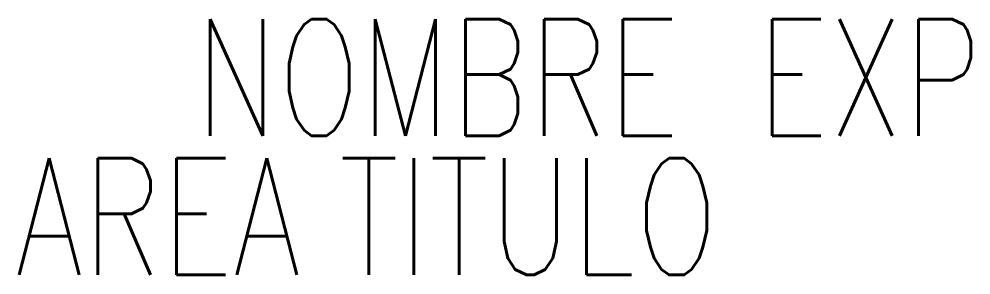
# Model space of a CAD drawing. Extents: x -2.64 to 5.51, y -1.1 to 1.09.
import ezdxf
from ezdxf.enums import TextEntityAlignment as Align

# ---------------------------------------------------------------- set-up
doc = ezdxf.new("R2010")
doc.units = 0
doc.header["$MEASUREMENT"] = 0
doc.layers.get('0').update_dxf_attribs({"linetype": 'CONTINUOUS'})
doc.styles.add('ROMANS', font='ROMANS9.SHX', dxfattribs={"height": 1})

msp = doc.modelspace()

# ---------------------------------------------------------------- texts
at = {"style": 'ROMANS', "width": 0.75}
for tag, p in [('NOMBRE', (3.0132, 0.0916)), ('AREA', (-0.2317, -1.1021))]:
    msp.add_attdef(tag, text='NO ASIG', height=1, dxfattribs=at).set_placement(p, align=Align.RIGHT)
at = {"style": 'ROMANS', "width": 0.75, "flags": 1}
for tag, p in [('EXP', (3.6797, 0.0916)), ('TITULO', (0.0979, -1.1021))]:
    msp.add_attdef(tag, p, 'NO ASIG', height=1, dxfattribs=at)

doc.saveas('drawing.dxf')
